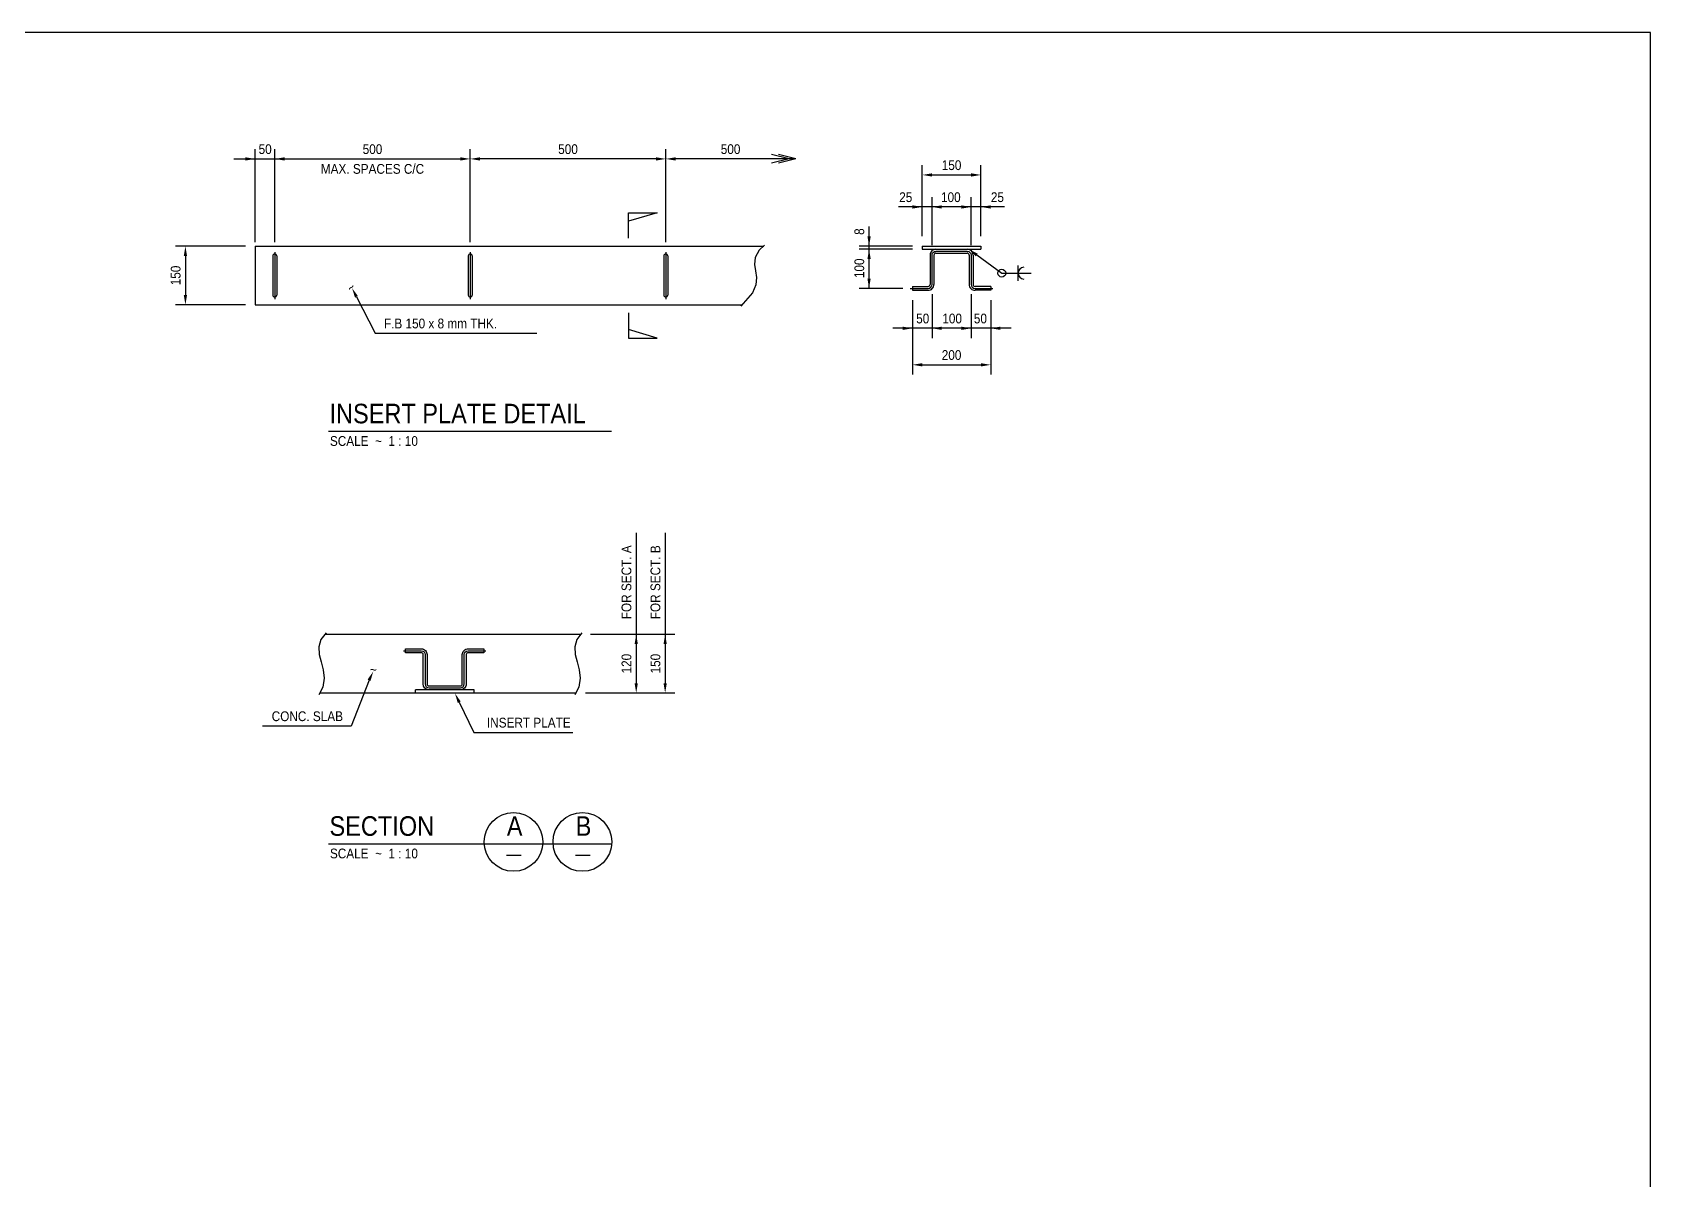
# Model space of a CAD drawing. Extents: x 300 to 83919, y 300 to 58945.
# Drawn here: x 42270 to 83652, y 29623 to 58945 of the extents above; entities that cross this region are included whole.
import ezdxf
from ezdxf.enums import TextEntityAlignment as Align

# ---------------------------------------------------------------- set-up
doc = ezdxf.new("R2010")
doc.units = 0
doc.header["$LTSCALE"] = 1000
doc.linetypes.add('CENTER', pattern=[0])
doc.linetypes.add('HIDDEN', pattern=[0])
doc.layers.get('0').update_dxf_attribs({"linetype": 'CONTINUOUS'})
for name, color, linetype in [('AS', 6, 'CENTER'), ('DIM', 2, 'CONTINUOUS'), ('FORM', 1, 'CONTINUOUS')]:
    doc.layers.add(name, color=color, linetype=linetype)

msp = doc.modelspace()

# ---------------------------------------------------------------- linework, layer by layer
at = {"color": 0}
for p, q in [((47967.49136805908, 53482.26476268997), (60971.4550015615, 53482.2647626899)), ((47967.49136805908, 53482.26476268997), (47967.49136805908, 51982.26476268997)), ((65025.71353485459, 53482.26476268991), (65025.71353485459, 53402.26476268991)), ((65025.71353485459, 53482.26476268991), (66525.71353485459, 53482.26476268991)), ((65025.71353485459, 53402.26476268991), (65375.71046926067, 53402.26476268991)), ((65375.71353485459, 53402.26476268991), (66175.71353485459, 53402.26476268998)), ((66175.7180559508, 53402.26476268998), (66525.71353485459, 53402.26476268998)), ((66525.71353485459, 53482.26476268991), (66525.71353485459, 53402.26476268998)), ((65225.71353485459, 53252.26476268991), (65225.71353485467, 52502.26476268991)), ((65325.71353485459, 53252.26476268991), (65325.71353485467, 52502.26476268991)), ((65375.71353485459, 53302.26476268991), (66175.71353485459, 53302.26476268998)), ((66225.71353485453, 53252.26928447783), (66225.71353485467, 52502.26476268991)), ((66325.71353485459, 53252.26476268998), (66325.71353485459, 52502.26476268991)), ((64775.71353485467, 52452.26476268991), (64775.71353485467, 52352.26476268991)), ((64775.71353485467, 52452.26476268991), (65175.71353485467, 52452.26476268991)), ((64775.71353485467, 52352.26476268991), (65175.71353485467, 52352.26476268991)), ((66775.71353485453, 52452.26476268991), (66375.71353485453, 52452.26476268991)), ((66775.71353485453, 52352.26476268991), (66375.71353485453, 52352.26476268991)), ((66775.71353485453, 52452.26476268991), (66775.71353485453, 52352.26476268991)), ((47967.49136805908, 51982.26476268997), (60422.87031405578, 51982.26476268975)), ((49750.14951087096, 43560.74340225085), (56294.64785227872, 43560.74340225077)), ((53263.97838583713, 42290.73888046292), (53263.97838583728, 43040.74340225085)), ((49620.6190380692, 42060.74340225084), (56165.11737947696, 42060.74340225077)), ((52063.9783858372, 42060.74340225085), (52063.9783858372, 42140.74340225085)), ((53563.9783858372, 42140.74340225077), (52063.9783858372, 42140.74340225085)), ((53563.9783858372, 42060.74340225085), (53563.9783858372, 42140.74340225077))]:
    msp.add_line(p, q, dxfattribs=at)
at = {"color": 0, "linetype": 'HIDDEN'}
for p, q in [((48417.49136805908, 53232.26476268997), (48417.49136805908, 52232.26476268997)), ((48517.49136805908, 53232.26476268997), (48517.49136805908, 52232.26476268997)), ((53417.49136805908, 53232.26476268997), (53417.49136805908, 52232.26476268997)), ((53517.49136805908, 53232.26476268997), (53517.49136805908, 52232.26476268997)), ((58417.49136805908, 53232.26476268997), (58417.49136805908, 52232.26476268997)), ((58517.49136805908, 53232.26476268997), (58517.49136805908, 52232.26476268997))]:
    msp.add_line(p, q, dxfattribs=at)
at = {"color": 0}
for points in [[(60994.50907652312, 53504.111488453), (60858.34387297555, 53375.07729968858), (60756.55414486357, 53187.72400160351), (60737.22250612462, 53015.75455204156), (60760.21929095021, 52849.27933409499), (60785.41483353163, 52678.40873085611), (60772.67946806025, 52493.25312541726), (60681.88352872751, 52283.92290087062), (60389.62878902343, 51943.55022619691)], [(49779.16131486223, 43598.47743260187), (49649.75988015675, 43430.17222599997), (49594.17478840459, 43236.08146463533), (49607.07427911343, 43045.74125453838), (49656.09234991618, 42853.52577579637), (49708.86299844578, 42653.80920849653), (49733.02022233515, 42440.96573272611), (49696.19801921721, 42209.36952857235), (49596.41499606607, 42013.14613447075)], [(56323.65965627004, 43598.47743260187), (56194.25822156455, 43430.17222599997), (56138.67312981239, 43236.08146463533), (56151.57262052123, 43045.74125453838), (56200.59069132398, 42853.52577579637), (56253.36133985358, 42653.80920849653), (56277.51856374295, 42440.96573272611), (56240.69636062501, 42209.36952857235), (56140.91333747387, 42013.14613447075)]]:
    msp.add_lwpolyline(points, dxfattribs=at)
msp.add_lwpolyline([(53263.97838583713, 43040.74340225084, -0.414213562373104), (53413.97838583713, 43190.74340225085), (53813.97838583713, 43190.74340225085), (53813.97838583713, 43090.74340225085), (53413.97838583713, 43090.74340225085, 0.414213562373104), (53363.9783858372, 43040.74340225085), (53363.9783858372, 42290.74340225076, -0.4142135623730998), (53213.9783858372, 42140.74340225085), (52413.9783858372, 42140.74340225085, -0.4142135623730998), (52263.9783858372, 42290.74340225085), (52263.97838583728, 43040.74340225085, 0.414213562373104), (52213.97838583728, 43090.74340225085), (51813.97838583728, 43090.74340225085), (51813.97838583728, 43190.74340225085), (52213.97838583728, 43190.74340225085, -0.414213562373104), (52363.97838583728, 43040.74340225083), (52363.9783858372, 42290.74340225085, 0.4142135623730998), (52413.9783858372, 42240.74340225085), (53213.9783858372, 42240.74340225077, 0.4142135623730998), (53263.9783858372, 42290.74340225077)], format="xyb", dxfattribs=at)
for centre, radius, start, end in [((65375.71353485459, 53252.26476268991), 150, 90.00000000000371, 180.0000000000046), ((66175.71353485459, 53252.26476268998), 150, 4.172887742080134e-12, 90.0000000000051), ((65375.71353485459, 53252.26476268991), 50, 90.00000000000371, 180.0000000000046), ((66175.71353485459, 53252.26476268998), 50, 4.172887742080134e-12, 90.0000000000051), ((65175.71353485467, 52502.26476268991), 150, 270.0000000000024, 4.172887742080134e-12), ((65175.71353485467, 52502.26476268991), 50, 270.0000000000024, 4.172887742080134e-12), ((66375.71353485453, 52502.26476268991), 150, 179.9999999999959, 269.9999999999976), ((66375.71353485453, 52502.26476268991), 50, 179.9999999999959, 269.9999999999976)]:
    msp.add_arc(centre, radius, start, end, dxfattribs=at)
at = {"color": 0, "linetype": 'HIDDEN'}
for centre, start, end in [((48467.49136805908, 53232.26476268997), 0, 180), ((53467.49136805908, 53232.26476268997), 0, 180), ((58467.49136805908, 53232.26476268997), 0, 180), ((48467.49136805908, 52232.26476268997), 180, 0), ((53467.49136805908, 52232.26476268997), 180, 0), ((58467.49136805908, 52232.26476268997), 180, 0)]:
    msp.add_arc(centre, 50, start, end, dxfattribs=at)
at = {"layer": 'AS', "color": 0}
for p, q in [((48467.49136805908, 53330.00248094455), (48467.49136805908, 52122.89693007393)), ((53467.49136805908, 53330.00248094455), (53467.49136805908, 52122.89693007393)), ((58467.49136805908, 53330.00248094455), (58467.49136805908, 52122.89693007393))]:
    msp.add_line(p, q, dxfattribs=at)
for points in [[(64720.12702091489, 52402.26476268991), (65175.71353485467, 52402.26476268991, 0.414213562373104), (65275.71353485467, 52502.26476268991), (65275.71353485459, 53252.26476268991, -0.4142135623730998), (65375.71353485459, 53352.26476268991), (66175.71353485459, 53352.26476268998, -0.4142135623730998), (66275.71353485459, 53252.26476268998)], [(66275.71353485453, 53252.269285237), (66275.71353485459, 52502.26476268991, 0.414213562373104), (66375.71353485453, 52402.26476268991), (66831.3000487943, 52402.26476268991)], [(51758.3918718975, 43140.74340225085), (52213.97838583728, 43140.74340225085, -0.414213562373104), (52313.97838583728, 43040.74340225085), (52313.9783858372, 42290.74340225085, 0.4142135623730998), (52413.9783858372, 42190.74340225085), (53213.9783858372, 42190.74340225077, 0.4142135623730998), (53313.9783858372, 42290.74340225077)], [(53313.97838583713, 42290.73887970375), (53313.9783858372, 43040.74340225085, -0.414213562373104), (53413.97838583713, 43140.74340225085), (53869.56489977691, 43140.74340225085)]]:
    msp.add_lwpolyline(points, format="xyb", dxfattribs=at)
at = {"layer": 'DIM', "color": 0}
for p, q in [((47967.49136805908, 53580.00248094455), (47967.49136805908, 55960.89956455118)), ((48467.49136805908, 53580.00248094455), (48467.49136805908, 55960.89956455118)), ((53467.49136805908, 53580.00248094455), (53467.49136805908, 55960.89956455118)), ((58467.49136805908, 53580.00248094455), (58467.49136805908, 55960.89956455118)), ((47421.26564353851, 55710.89956455118), (53217.49136805908, 55710.89956455118)), ((58217.49136805908, 55710.89956455118), (53717.49136805908, 55710.89956455118)), ((61796.3327403305, 55710.89956455118), (58717.49136805908, 55710.89956455118)), ((61618.51334618014, 55710.89956455118), (61168.03748250119, 55822.0536393709)), ((61618.51334618014, 55710.89956455118), (61168.03748250119, 55599.74548973147)), ((61796.33274033051, 55710.89956455118), (61345.85687665156, 55822.0536393709)), ((61796.33274033051, 55710.89956455118), (61345.85687665156, 55599.74548973147)), ((65025.71353485459, 53732.26476268991), (65025.71353485459, 55551.43809909156)), ((66525.71353485459, 53732.26476268991), (66525.71353485459, 55551.43809909156)), ((65275.71353485459, 55301.43809909156), (66275.71353485459, 55301.43809909156)), ((65275.71353485459, 53502.26476268991), (65275.71353485459, 54733.17269622904)), ((66275.71353485459, 53502.26476268991), (66275.71353485459, 54733.17269622904)), ((57511.17790910474, 53683.94981260479), (57511.17790910474, 54331.07710846849)), ((58243.10962307734, 54331.07710846849), (57511.17790910474, 54115.91969349066)), ((57511.17790910474, 54331.07710846849), (58243.10962307734, 54331.07710846849)), ((67128.91229736432, 54483.17269622904), (64420.5281537746, 54483.17269622904)), ((63666.25179694928, 52402.26476268991), (63666.25179694928, 53982.26476268991)), ((47717.49136805908, 53482.26476268997), (45933.86050726427, 53482.26476268997)), ((64775.71353485459, 53482.26476268991), (63416.25179694928, 53482.26476268991)), ((64775.71353485459, 53402.26476268998), (63416.25179694928, 53402.26476268998)), ((46183.86050726427, 53232.26476268997), (46183.86050726427, 52232.26476268997)), ((66418.51448373083, 53255.59468700358), (67060.10673837905, 52790.7874799266)), ((67474.98826579007, 52590.7874799266), (67474.98826579007, 52990.78747992659)), ((67060.10673837905, 52790.7874799266), (67814.43659342173, 52790.7874799266)), ((50558.0828533824, 52185.88449439128), (51035.24057577125, 51254.79572707684)), ((64526.61415829755, 52402.26476268991), (63416.25179694928, 52402.26476268991)), ((65275.71353485467, 52252.26476268991), (65275.71353485467, 51131.83207123911)), ((66275.71353485453, 52252.26476268991), (66275.71353485453, 51131.83207123911)), ((47717.49136805908, 51982.26476268997), (45933.86050726427, 51982.26476268997)), ((57511.17790910474, 51780.57971277515), (57511.17790910474, 51133.45241691145)), ((64775.71353485467, 52102.26476268991), (64775.71353485467, 50198.12882058465)), ((66775.71353485453, 52102.26476268991), (66775.71353485453, 50198.12882058465)), ((58243.10962307734, 51133.45241691145), (57511.17790910474, 51348.60983188928)), ((67301.51806183255, 51381.83207123911), (64275.71353485467, 51381.83207123911)), ((51035.24057577125, 51254.79572707684), (55173.46964860427, 51254.79572707684)), ((57511.17790910474, 51133.45241691145), (58243.10962307734, 51133.45241691145)), ((65025.71353485467, 50448.12882058465), (66525.71353485453, 50448.12882058465)), ((49842.63545564164, 48751.32404159266), (57082.44763584882, 48751.32404159266)), ((57711.62934022939, 46153.39725759898), (57711.62934022939, 42310.74340225077)), ((58452.1383537747, 46153.39725759897), (58452.13835377471, 42310.74340225077)), ((56544.64785227872, 43560.74340225077), (58702.13835377471, 43560.74340225077)), ((50878.78354845259, 42385.52686263343), (50424.62833738925, 41216.16309746938)), ((53185.64600863081, 41825.29567081858), (53560.37880255446, 41052.82804913562)), ((56415.11737947696, 42060.74340225077), (58702.13835377471, 42060.74340225077)), ((50424.62833738925, 41216.16309746938), (48156.58584363117, 41216.16309746938)), ((53560.37880255446, 41052.82804913562), (56091.75035576217, 41052.82804913562)), ((49842.63545564164, 38208.46381342964), (57082.44763584882, 38208.46381342964)), ((54396.15830169228, 37919.06169610062), (54772.14899362876, 37919.06169610062)), ((56157.36889680104, 37919.06169610062), (56533.35958873752, 37919.06169610062))]:
    msp.add_line(p, q, dxfattribs=at)
for centre, radius in [((67060.10673837905, 52790.7874799266), 100), ((54572.54120587661, 38252.67407081699), 750), ((56333.75180098537, 38252.67407081699), 750)]:
    msp.add_circle(centre, radius, dxfattribs=at)
msp.add_arc((67624.98826579007, 52790.7874799266), 150, 90, 270, dxfattribs=at)
for points in [[(47717.49136805908, 55752.56623121785), (47717.49136805908, 55669.23289788452), (47967.49136805908, 55710.89956455118)], [(48717.49136805908, 55752.56623121785), (48717.49136805908, 55669.23289788452), (48467.49136805908, 55710.89956455118)], [(53217.49136805908, 55752.56623121785), (53217.49136805908, 55669.23289788452), (53467.49136805908, 55710.89956455118)], [(53717.49136805908, 55752.56623121785), (53717.49136805908, 55669.23289788452), (53467.49136805908, 55710.89956455118)], [(58217.49136805908, 55752.56623121785), (58217.49136805908, 55669.23289788452), (58467.49136805908, 55710.89956455118)], [(58717.49136805907, 55752.56623121785), (58717.49136805907, 55669.23289788452), (58467.49136805907, 55710.89956455118)], [(65275.71353485459, 55343.10476575822), (65275.71353485459, 55259.7714324249), (65025.71353485459, 55301.43809909156)], [(66275.71353485459, 55343.10476575822), (66275.71353485459, 55259.7714324249), (66525.71353485459, 55301.43809909156)], [(64775.71353485459, 54524.83936289571), (64775.71353485459, 54441.50602956238), (65025.71353485459, 54483.17269622904)], [(65525.71353485459, 54524.83936289571), (65525.71353485459, 54441.50602956238), (65275.71353485459, 54483.17269622904)], [(66025.71353485459, 54524.83936289571), (66025.71353485459, 54441.50602956238), (66275.71353485459, 54483.17269622904)], [(66775.71353485459, 54524.83936289571), (66775.71353485459, 54441.50602956238), (66525.71353485459, 54483.17269622904)], [(46142.1938405976, 53232.26476268997), (46225.52717393093, 53232.26476268997), (46183.86050726427, 53482.26476268997)], [(63707.91846361593, 53732.26476268991), (63624.58513028262, 53732.26476268991), (63666.25179694928, 53482.26476268991)], [(63707.91846361593, 53152.26476268998), (63624.58513028262, 53152.26476268998), (63666.25179694928, 53402.26476268998)], [(66394.06947111643, 53221.85224385858), (66442.95949634523, 53289.33713014856), (66216.05982486089, 53402.26476268997)], [(63707.91846361593, 52652.26476268991), (63624.58513028262, 52652.26476268991), (63666.25179694928, 52402.26476268991)], [(46142.1938405976, 52232.26476268997), (46225.52717393093, 52232.26476268997), (46183.86050726427, 51982.26476268997)], [(50521.00189278764, 52166.88150850796), (50595.16381397715, 52204.88748027458), (50444.06493808254, 52408.37025795981)], [(64525.71353485467, 51423.49873790577), (64525.71353485467, 51340.16540457244), (64775.71353485467, 51381.83207123911)], [(65525.71353485467, 51423.49873790577), (65525.71353485467, 51340.16540457244), (65275.71353485467, 51381.83207123911)], [(66025.71353485453, 51423.49873790577), (66025.71353485453, 51340.16540457244), (66275.71353485453, 51381.83207123911)], [(67025.71353485453, 51423.49873790577), (67025.71353485453, 51340.16540457244), (66775.71353485453, 51381.83207123911)], [(65025.71353485467, 50489.79548725131), (65025.71353485467, 50406.46215391799), (64775.71353485467, 50448.12882058465)], [(66525.71353485453, 50489.79548725131), (66525.71353485453, 50406.46215391799), (66775.71353485453, 50448.12882058465)], [(57669.96267356272, 43310.74340225077), (57753.29600689605, 43310.74340225077), (57711.62934022939, 43560.74340225077)], [(58410.47168710805, 43310.74340225077), (58493.80502044137, 43310.74340225077), (58452.13835377471, 43560.74340225077)], [(50841.29516300288, 42403.71290308992), (50916.2719339023, 42367.34082217694), (50987.89979119154, 42610.45717533168)], [(57669.96267356272, 42310.74340225077), (57753.29600689605, 42310.74340225077), (57711.62934022939, 42060.74340225077)], [(58410.47168710805, 42310.74340225077), (58493.80502044137, 42310.74340225077), (58452.13835377471, 42060.74340225077)], [(53223.13439408052, 41843.48171127508), (53148.15762318111, 41807.10963036209), (53076.52976589186, 42050.22598351684)]]:
    msp.add_solid(points, dxfattribs=at)
at = {"layer": 'FORM', "color": 0}
for p, q in [((83652.44755244756, 58945.11723195994), (300, 58945.11723195994)), ((83652.44755244756, 300), (83652.44755244756, 58945.11723195994))]:
    msp.add_line(p, q, dxfattribs=at)

# ---------------------------------------------------------------- texts
at = {"layer": 'DIM', "color": 0, "width": 0.9}
for s, p in [('50', (48222.74755946155, 55960.89956455118)), ('MAX. SPACES C/C', (50967.49136805908, 55460.89956455117)), ('100', (65757.03076877122, 54733.17269622904)), ('100', (65790.14117837393, 51631.83207123911))]:
    msp.add_text(s, height=250, dxfattribs=at).set_placement(p, align=Align.MIDDLE)
for s, p in [('500', (50967.49136805908, 55960.89956455118)), ('500', (55967.49136805908, 55960.89956455118)), ('500', (60124.58102950895, 55960.89956455118)), ('150', (65775.71353485459, 55551.43809909156)), ('25', (64603.75412470858, 54733.17269622904)), ('25', (66947.67294500061, 54733.17269622904)), ('50', (65038.12558304968, 51631.83207123911)), ('50', (66513.3014866595, 51631.83207123911)), ('200', (65775.7135348546, 50698.12882058465))]:
    msp.add_text(s, height=250, dxfattribs=at).set_placement(p, align=Align.MIDDLE_CENTER)
for s, p in [('8', (63416.25179694928, 53853.27207863608)), ('150', (45933.86050726427, 52732.26476268997)), ('120', (57461.62934022939, 42810.74340225077))]:
    msp.add_text(s, height=250, rotation=90, dxfattribs=at).set_placement(p, align=Align.MIDDLE_CENTER)
for s, p in [('100', (63416.25179694928, 52915.36475095092)), ('FOR SECT. A', (57461.62934022939, 44890.37631069196)), ('FOR SECT. B', (58202.1383537747, 44890.37631069196)), ('150', (58202.13835377471, 42810.74340225077))]:
    msp.add_text(s, height=250, rotation=90, dxfattribs=at).set_placement(p, align=Align.MIDDLE)
msp.add_text('~', height=250, rotation=45, dxfattribs=at).set_placement((50445.6345594676, 52276.41562723984))
for s, p in [('F.B 150 x 8 mm THK.', (51260.54045422068, 51504.79572707684)), ('SCALE  ~  1 : 10', (49879.5969824593, 48501.32404159266)), ('SCALE  ~  1 : 10', (49879.5969824593, 37958.46381342964))]:
    msp.add_text(s, height=250, dxfattribs=at).set_placement(p, align=Align.MIDDLE_LEFT)
for s, height, p in [('INSERT PLATE DETAIL', 500, (49867.94477627659, 48952.83859008814)), ('~', 250, (50899.53982122379, 42532.92982658531)), ('SECTION', 500, (49867.94477627659, 38409.97836192512)), ('A', 500, (54402.58779999449, 38409.97836192512)), ('B', 500, (56163.79839510325, 38409.97836192512))]:
    msp.add_text(s, height=height, dxfattribs=at).set_placement(p)
for s, p in [('CONC. SLAB', (50212.85429832074, 41466.16309746938)), ('INSERT PLATE', (56034.27910023645, 41302.82804913562))]:
    msp.add_text(s, height=250, dxfattribs=at).set_placement(p, align=Align.MIDDLE_RIGHT)

doc.saveas('drawing.dxf')
